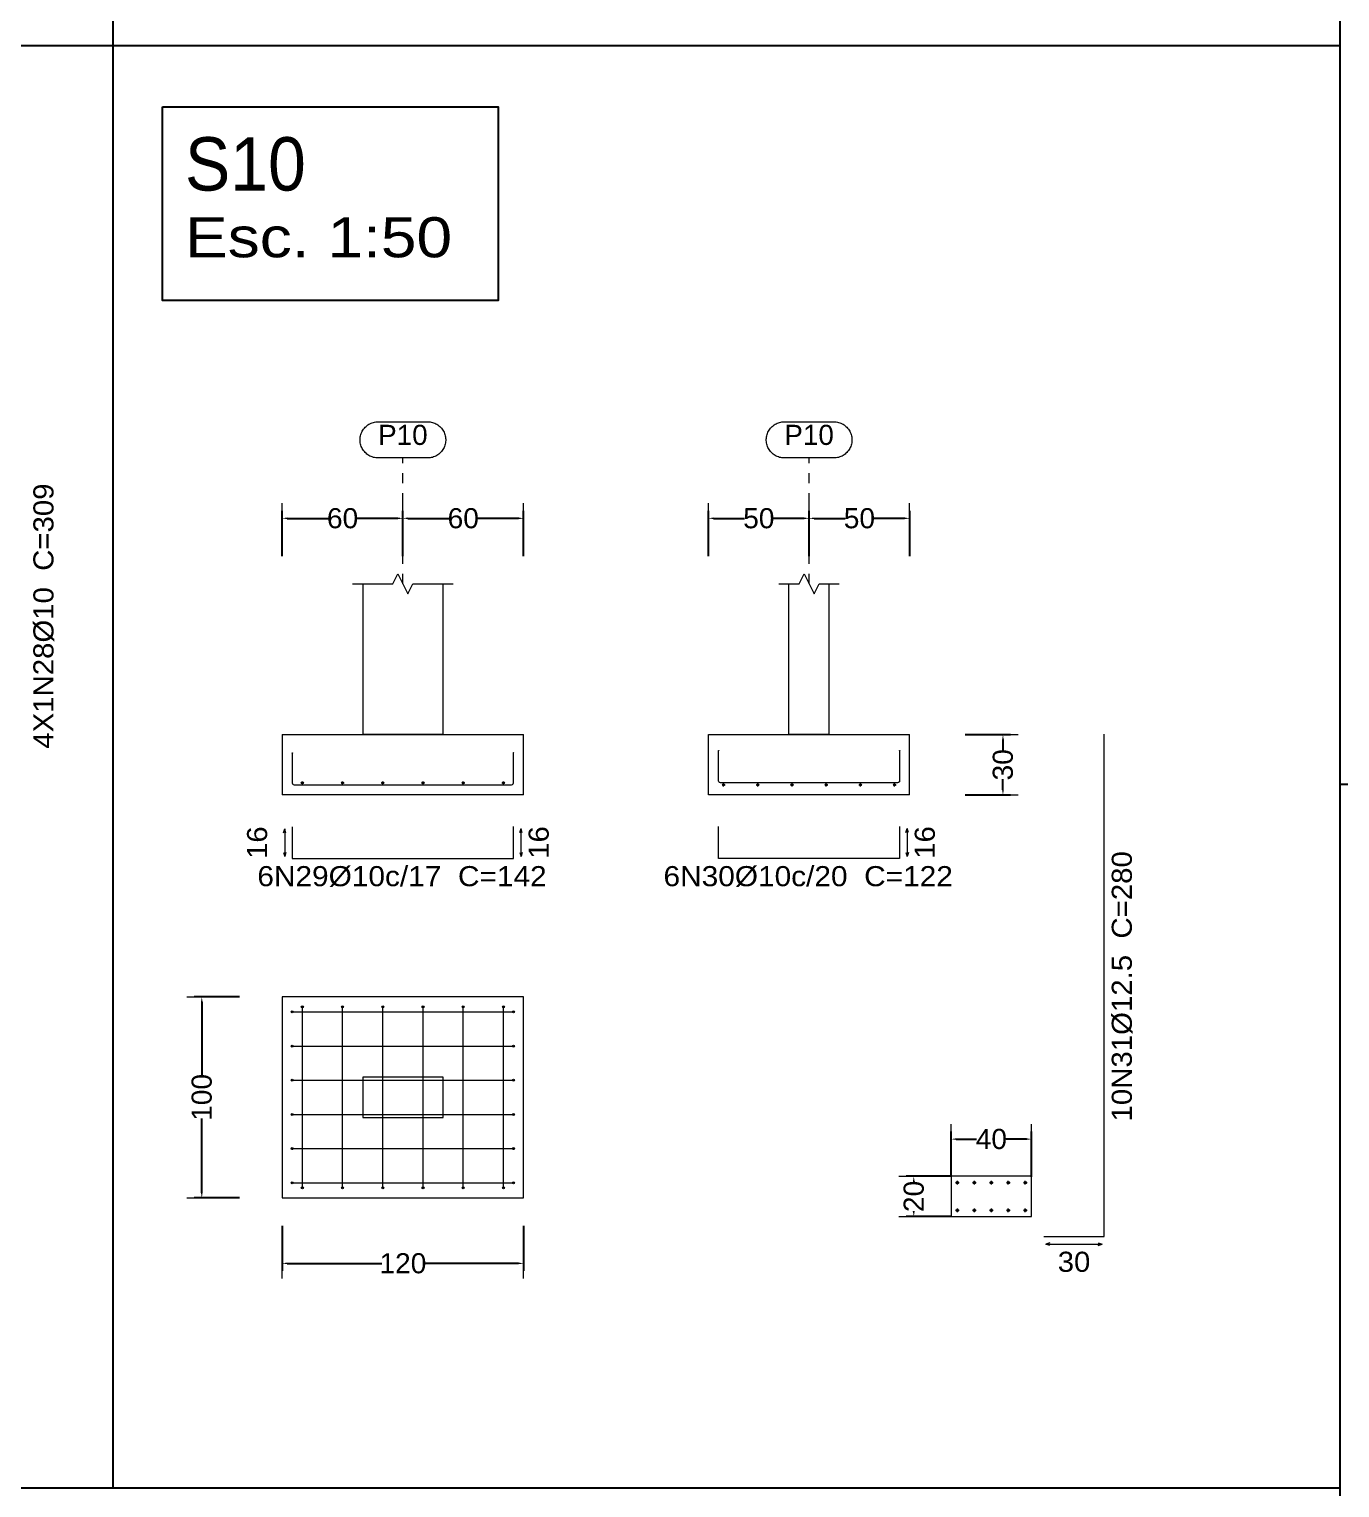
# Model space of a CAD drawing. Header units: centimetres. Extents: x 3279 to 3363.1, y -374.8 to -315.4.
# Drawn here: x 3331.57 to 3344.6, y -345.12 to -330.61 of the extents above; entities that cross this region are included whole.
import ezdxf
from ezdxf.enums import TextEntityAlignment as Align

# ---------------------------------------------------------------- set-up
doc = ezdxf.new("R2010")
doc.units = ezdxf.units.CM
doc.linetypes.add('CYPE_PUNTO', pattern=[0.075, 0, -0.075])
for name, color, linetype, lineweight in [('ARM_LONGITUDINAL_Ø10', 33, 'Continuous', 9), ('ARM_LONGITUDINAL_Ø12_5', 34, 'Continuous', 9), ('ELE_REF_REF_ESCALA', 3, 'Continuous', 9), ('FUN_COTAS', 8, 'Continuous', 0), ('FUN_GEOMETRIA', 7, 'Continuous', 0), ('FUN_TXT_ARMADURAS', 8, 'Continuous', 0)]:
    doc.layers.add(name, color=color, linetype=linetype, lineweight=lineweight)
doc.layers.add('COTA CYPE', color=31, linetype='Continuous')
doc.styles.add('ARIAL', font='arial.ttf')
doc.styles.add('CYPETXT', font='arial.ttf', dxfattribs={"height": 0.2})
doc.dimstyles.new('cype_arrow', dxfattribs={"dimtxt": 0.2, "dimasz": 0.05, "dimexe": 0.075, "dimexo": 0.075, "dimgap": 0, "dimtad": 0, "dimdec": 4, "dimzin": 0, "dimdsep": 46, "dimtxsty": 'ARIAL', "dimcen": 0.09, "dimadec": 0, "dimazin": 0, "dimtfac": 1, "dimtdec": 4, "dimtofl": 0, "dimtmove": 2, "dimatfit": 3, "dimfxl": 1, "dimtolj": 1, "dimtzin": 0, "dimarcsym": 0})

# ---------------------------------------------------------------- blocks, each defined once
blk = doc.blocks.new('*D495')
at = {"layer": 'Defpoints', "color": 0, "transparency": 16777216}
for p in [(3335.284, -335.477), (3334.084, -335.927), (3335.284, -335.927)]:
    blk.add_point(p, dxfattribs=at)
at = {"layer": 'FUN_COTAS', "color": 0, "lineweight": -2, "transparency": 16777216}
for p, q in [((3334.084, -335.852), (3334.084, -335.402)), ((3335.284, -335.852), (3335.284, -335.402)), ((3334.134, -335.477), (3334.54, -335.477)), ((3335.234, -335.477), (3334.827, -335.477))]:
    blk.add_line(p, q, dxfattribs=at)
at = {"layer": 'FUN_COTAS', "color": 0, "transparency": 16777216}
for points in [[(3334.134, -335.468), (3334.134, -335.485), (3334.084, -335.477)], [(3335.234, -335.468), (3335.234, -335.485), (3335.284, -335.477)]]:
    blk.add_solid(points, dxfattribs=at)
at = {"layer": 'FUN_COTAS', "color": 0, "transparency": 16777216, "insert": (3334.684, -335.477), "char_height": 0.2, "attachment_point": 5, "style": 'ARIAL'}
blk.add_mtext('\\A1;60', dxfattribs=at)
blk = doc.blocks.new('*D496')
at = {"layer": 'Defpoints', "color": 0, "transparency": 16777216}
for p in [(3336.484, -335.477), (3335.284, -335.927), (3336.484, -335.927)]:
    blk.add_point(p, dxfattribs=at)
at = {"layer": 'FUN_COTAS', "color": 0, "lineweight": -2, "transparency": 16777216}
for p, q in [((3335.284, -335.852), (3335.284, -335.402)), ((3336.484, -335.852), (3336.484, -335.402)), ((3335.334, -335.477), (3335.74, -335.477)), ((3336.434, -335.477), (3336.027, -335.477))]:
    blk.add_line(p, q, dxfattribs=at)
at = {"layer": 'FUN_COTAS', "color": 0, "transparency": 16777216}
for points in [[(3335.334, -335.468), (3335.334, -335.485), (3335.284, -335.477)], [(3336.434, -335.468), (3336.434, -335.485), (3336.484, -335.477)]]:
    blk.add_solid(points, dxfattribs=at)
at = {"layer": 'FUN_COTAS', "color": 0, "transparency": 16777216, "insert": (3335.884, -335.477), "char_height": 0.2, "attachment_point": 5, "style": 'ARIAL'}
blk.add_mtext('\\A1;60', dxfattribs=at)
blk = doc.blocks.new('*D490')
at = {"layer": 'Defpoints', "color": 0, "transparency": 16777216}
for p in [(3339.323, -335.477), (3338.323, -335.927), (3339.323, -335.927)]:
    blk.add_point(p, dxfattribs=at)
at = {"layer": 'FUN_COTAS', "color": 0, "lineweight": -2, "transparency": 16777216}
for p, q in [((3338.323, -335.852), (3338.323, -335.402)), ((3339.323, -335.852), (3339.323, -335.402)), ((3338.373, -335.477), (3338.68, -335.477)), ((3339.273, -335.477), (3338.966, -335.477))]:
    blk.add_line(p, q, dxfattribs=at)
at = {"layer": 'FUN_COTAS', "color": 0, "transparency": 16777216}
for points in [[(3338.373, -335.468), (3338.373, -335.485), (3338.323, -335.477)], [(3339.273, -335.468), (3339.273, -335.485), (3339.323, -335.477)]]:
    blk.add_solid(points, dxfattribs=at)
at = {"layer": 'FUN_COTAS', "color": 0, "transparency": 16777216, "insert": (3338.823, -335.477), "char_height": 0.2, "attachment_point": 5, "style": 'ARIAL'}
blk.add_mtext('\\A1;50', dxfattribs=at)
blk = doc.blocks.new('*D491')
at = {"layer": 'Defpoints', "color": 0, "transparency": 16777216}
for p in [(3340.323, -335.477), (3339.323, -335.927), (3340.323, -335.927)]:
    blk.add_point(p, dxfattribs=at)
at = {"layer": 'FUN_COTAS', "color": 0, "lineweight": -2, "transparency": 16777216}
for p, q in [((3339.323, -335.852), (3339.323, -335.402)), ((3340.323, -335.852), (3340.323, -335.402)), ((3339.373, -335.477), (3339.68, -335.477)), ((3340.273, -335.477), (3339.966, -335.477))]:
    blk.add_line(p, q, dxfattribs=at)
at = {"layer": 'FUN_COTAS', "color": 0, "transparency": 16777216}
for points in [[(3339.373, -335.468), (3339.373, -335.485), (3339.323, -335.477)], [(3340.273, -335.468), (3340.273, -335.485), (3340.323, -335.477)]]:
    blk.add_solid(points, dxfattribs=at)
at = {"layer": 'FUN_COTAS', "color": 0, "transparency": 16777216, "insert": (3339.823, -335.477), "char_height": 0.2, "attachment_point": 5, "style": 'ARIAL'}
blk.add_mtext('\\A1;50', dxfattribs=at)
blk = doc.blocks.new('*D492')
at = {"layer": 'Defpoints', "color": 0, "transparency": 16777216}
for p in [(3340.8, -337.628), (3341.25, -337.628), (3340.8, -338.228)]:
    blk.add_point(p, dxfattribs=at)
at = {"layer": 'FUN_COTAS', "color": 0, "lineweight": -2, "transparency": 16777216}
for p, q in [((3340.875, -337.628), (3341.325, -337.628)), ((3341.25, -337.678), (3341.25, -337.785)), ((3341.25, -338.178), (3341.25, -338.071)), ((3340.875, -338.228), (3341.325, -338.228))]:
    blk.add_line(p, q, dxfattribs=at)
at = {"layer": 'FUN_COTAS', "color": 0, "transparency": 16777216}
for points in [[(3341.242, -337.678), (3341.259, -337.678), (3341.25, -337.628)], [(3341.242, -338.178), (3341.259, -338.178), (3341.25, -338.228)]]:
    blk.add_solid(points, dxfattribs=at)
at = {"layer": 'FUN_COTAS', "color": 0, "transparency": 16777216, "insert": (3341.25, -337.928), "char_height": 0.2, "attachment_point": 5, "rotation": 90, "style": 'ARIAL'}
blk.add_mtext('\\A1;30', dxfattribs=at)
blk = doc.blocks.new('*D486')
at = {"layer": 'Defpoints', "color": 0, "transparency": 16777216}
for p in [(3334.084, -342.437), (3336.484, -342.437), (3336.484, -342.887)]:
    blk.add_point(p, dxfattribs=at)
at = {"layer": 'FUN_COTAS', "color": 0, "lineweight": -2, "transparency": 16777216}
for p, q in [((3334.084, -342.512), (3334.084, -342.962)), ((3336.484, -342.512), (3336.484, -342.962)), ((3334.134, -342.887), (3335.073, -342.887)), ((3336.434, -342.887), (3335.495, -342.887))]:
    blk.add_line(p, q, dxfattribs=at)
at = {"layer": 'FUN_COTAS', "color": 0, "transparency": 16777216}
for points in [[(3334.134, -342.878), (3334.134, -342.895), (3334.084, -342.887)], [(3336.434, -342.878), (3336.434, -342.895), (3336.484, -342.887)]]:
    blk.add_solid(points, dxfattribs=at)
at = {"layer": 'FUN_COTAS', "color": 0, "transparency": 16777216, "insert": (3335.284, -342.887), "char_height": 0.2, "attachment_point": 5, "style": 'ARIAL'}
blk.add_mtext('\\A1;120', dxfattribs=at)
blk = doc.blocks.new('*D487')
at = {"layer": 'Defpoints', "color": 0, "transparency": 16777216}
for p in [(3333.284, -340.236), (3333.734, -340.236), (3333.734, -342.236)]:
    blk.add_point(p, dxfattribs=at)
at = {"layer": 'FUN_COTAS', "color": 0, "lineweight": -2, "transparency": 16777216}
for p, q in [((3333.659, -340.236), (3333.209, -340.236)), ((3333.284, -340.286), (3333.284, -341.025)), ((3333.284, -342.186), (3333.284, -341.447)), ((3333.659, -342.236), (3333.209, -342.236))]:
    blk.add_line(p, q, dxfattribs=at)
at = {"layer": 'FUN_COTAS', "color": 0, "transparency": 16777216}
for points in [[(3333.276, -340.286), (3333.292, -340.286), (3333.284, -340.236)], [(3333.276, -342.186), (3333.292, -342.186), (3333.284, -342.236)]]:
    blk.add_solid(points, dxfattribs=at)
at = {"layer": 'FUN_COTAS', "color": 0, "transparency": 16777216, "insert": (3333.284, -341.236), "char_height": 0.2, "attachment_point": 5, "rotation": 90, "style": 'ARIAL'}
blk.add_mtext('\\A1;100', dxfattribs=at)
blk = doc.blocks.new('*D488')
at = {"layer": 'Defpoints', "color": 0, "transparency": 16777216}
for p in [(3341.535, -341.651), (3340.735, -342.101), (3341.535, -342.101)]:
    blk.add_point(p, dxfattribs=at)
at = {"layer": 'FUN_COTAS', "color": 0, "lineweight": -2, "transparency": 16777216}
for p, q in [((3340.735, -342.026), (3340.735, -341.576)), ((3340.785, -341.651), (3340.988, -341.651)), ((3341.485, -341.651), (3341.282, -341.651)), ((3341.535, -342.026), (3341.535, -341.576))]:
    blk.add_line(p, q, dxfattribs=at)
at = {"layer": 'FUN_COTAS', "color": 0, "transparency": 16777216}
for points in [[(3340.785, -341.643), (3340.785, -341.659), (3340.735, -341.651)], [(3341.485, -341.643), (3341.485, -341.659), (3341.535, -341.651)]]:
    blk.add_solid(points, dxfattribs=at)
at = {"layer": 'FUN_COTAS', "color": 0, "transparency": 16777216, "insert": (3341.135, -341.651), "char_height": 0.2, "attachment_point": 5, "style": 'ARIAL'}
blk.add_mtext('\\A1;40', dxfattribs=at)
blk = doc.blocks.new('*D489')
at = {"layer": 'Defpoints', "color": 0, "transparency": 16777216}
for p in [(3340.364, -342.021), (3340.814, -342.021), (3340.814, -342.421)]:
    blk.add_point(p, dxfattribs=at)
at = {"layer": 'FUN_COTAS', "color": 0, "lineweight": -2, "transparency": 16777216}
for p, q in [((3340.739, -342.021), (3340.289, -342.021)), ((3340.364, -342.071), (3340.364, -342.076)), ((3340.364, -342.371), (3340.364, -342.366)), ((3340.739, -342.421), (3340.289, -342.421))]:
    blk.add_line(p, q, dxfattribs=at)
at = {"layer": 'FUN_COTAS', "color": 0, "transparency": 16777216}
for points in [[(3340.355, -342.071), (3340.372, -342.071), (3340.364, -342.021)], [(3340.355, -342.371), (3340.372, -342.371), (3340.364, -342.421)]]:
    blk.add_solid(points, dxfattribs=at)
at = {"layer": 'FUN_COTAS', "color": 0, "transparency": 16777216, "insert": (3340.364, -342.221), "char_height": 0.2, "attachment_point": 5, "rotation": 90, "style": 'ARIAL'}
blk.add_mtext('\\A1;20', dxfattribs=at)

msp = doc.modelspace()

# ---------------------------------------------------------------- hatches: boundary and pattern name
at = {"layer": 'ARM_LONGITUDINAL_Ø10'}
h = msp.add_hatch(color=256, dxfattribs=at)
edge = h.paths.add_edge_path()
edge.add_arc((3334.18386, -337.8117), 0.0016, 0, 360)
h = msp.add_hatch(color=256, dxfattribs=at)
edge = h.paths.add_edge_path()
edge.add_arc((3336.38386, -337.8077), 0.0016, 0, 360)
h = msp.add_hatch(color=256, dxfattribs=at)
edge = h.paths.add_edge_path()
edge.add_arc((3338.42286, -337.7877), 0.0016, 0, 360)
h = msp.add_hatch(color=256, dxfattribs=at)
edge = h.paths.add_edge_path()
edge.add_arc((3340.22286, -337.7877), 0.0016, 0, 360)
h = msp.add_hatch(color=256, dxfattribs=at)
edge = h.paths.add_edge_path()
edge.add_arc((3334.28386, -340.3357), 0.0016, 0, 360)
h = msp.add_hatch(color=256, dxfattribs=at)
edge = h.paths.add_edge_path()
edge.add_arc((3334.68386, -340.3357), 0.0016, 0, 360)
h = msp.add_hatch(color=256, dxfattribs=at)
edge = h.paths.add_edge_path()
edge.add_arc((3335.08386, -340.3357), 0.0016, 0, 360)
h = msp.add_hatch(color=256, dxfattribs=at)
edge = h.paths.add_edge_path()
edge.add_arc((3335.48386, -340.3357), 0.0016, 0, 360)
h = msp.add_hatch(color=256, dxfattribs=at)
edge = h.paths.add_edge_path()
edge.add_arc((3335.88386, -340.3357), 0.0016, 0, 360)
h = msp.add_hatch(color=256, dxfattribs=at)
edge = h.paths.add_edge_path()
edge.add_arc((3336.28386, -340.3357), 0.0016, 0, 360)
h = msp.add_hatch(color=256, dxfattribs=at)
edge = h.paths.add_edge_path()
edge.add_arc((3334.18386, -340.3857), 0.0016, 0, 360)
h = msp.add_hatch(color=256, dxfattribs=at)
edge = h.paths.add_edge_path()
edge.add_arc((3336.38386, -340.3857), 0.0016, 0, 360)
h = msp.add_hatch(color=256, dxfattribs=at)
edge = h.paths.add_edge_path()
edge.add_arc((3334.18386, -340.7257), 0.0016, 0, 360)
h = msp.add_hatch(color=256, dxfattribs=at)
edge = h.paths.add_edge_path()
edge.add_arc((3336.38386, -340.7257), 0.0016, 0, 360)
h = msp.add_hatch(color=256, dxfattribs=at)
edge = h.paths.add_edge_path()
edge.add_arc((3334.18386, -341.0657), 0.0016, 0, 360)
h = msp.add_hatch(color=256, dxfattribs=at)
edge = h.paths.add_edge_path()
edge.add_arc((3336.38386, -341.0657), 0.0016, 0, 360)
h = msp.add_hatch(color=256, dxfattribs=at)
edge = h.paths.add_edge_path()
edge.add_arc((3334.18386, -341.4057), 0.0016, 0, 360)
h = msp.add_hatch(color=256, dxfattribs=at)
edge = h.paths.add_edge_path()
edge.add_arc((3336.38386, -341.4057), 0.0016, 0, 360)
h = msp.add_hatch(color=256, dxfattribs=at)
edge = h.paths.add_edge_path()
edge.add_arc((3334.18386, -341.7457), 0.0016, 0, 360)
h = msp.add_hatch(color=256, dxfattribs=at)
edge = h.paths.add_edge_path()
edge.add_arc((3336.38386, -341.7457), 0.0016, 0, 360)
h = msp.add_hatch(color=256, dxfattribs=at)
edge = h.paths.add_edge_path()
edge.add_arc((3334.18386, -342.0857), 0.0016, 0, 360)
h = msp.add_hatch(color=256, dxfattribs=at)
edge = h.paths.add_edge_path()
edge.add_arc((3336.38386, -342.0857), 0.0016, 0, 360)
h = msp.add_hatch(color=256, dxfattribs=at)
edge = h.paths.add_edge_path()
edge.add_arc((3334.28386, -342.1357), 0.0016, 0, 360)
h = msp.add_hatch(color=256, dxfattribs=at)
edge = h.paths.add_edge_path()
edge.add_arc((3334.68386, -342.1357), 0.0016, 0, 360)
h = msp.add_hatch(color=256, dxfattribs=at)
edge = h.paths.add_edge_path()
edge.add_arc((3335.08386, -342.1357), 0.0016, 0, 360)
h = msp.add_hatch(color=256, dxfattribs=at)
edge = h.paths.add_edge_path()
edge.add_arc((3335.48386, -342.1357), 0.0016, 0, 360)
h = msp.add_hatch(color=256, dxfattribs=at)
edge = h.paths.add_edge_path()
edge.add_arc((3335.88386, -342.1357), 0.0016, 0, 360)
h = msp.add_hatch(color=256, dxfattribs=at)
edge = h.paths.add_edge_path()
edge.add_arc((3336.28386, -342.1357), 0.0016, 0, 360)

# ---------------------------------------------------------------- linework, layer by layer
for p, q in [((3344.60009, -316.41919), (3344.60009, -373.81919)), ((3332.39937, -318.84313), (3332.39937, -345.11919)), ((3281.50009, -330.77319), (3344.60009, -330.77319)), ((3344.60009, -338.11973), (3362.10009, -338.11973)), ((3281.50009, -345.11919), (3344.60009, -345.11919))]:
    msp.add_line(p, q)
for p, q in [((3334.26886, -338.1077), (3334.29886, -338.1077)), ((3334.28386, -338.1227), (3334.28386, -338.0927)), ((3334.66886, -338.1077), (3334.69886, -338.1077)), ((3334.68386, -338.1227), (3334.68386, -338.0927)), ((3335.06886, -338.1077), (3335.09886, -338.1077)), ((3335.08386, -338.1227), (3335.08386, -338.0927)), ((3335.46886, -338.1077), (3335.49886, -338.1077)), ((3335.48386, -338.1227), (3335.48386, -338.0927)), ((3335.86886, -338.1077), (3335.89886, -338.1077)), ((3335.88386, -338.1227), (3335.88386, -338.0927)), ((3336.26886, -338.1077), (3336.29886, -338.1077)), ((3336.28386, -338.1227), (3336.28386, -338.0927)), ((3338.45786, -338.1277), (3338.48786, -338.1277)), ((3338.47286, -338.1427), (3338.47286, -338.1127)), ((3338.79786, -338.1277), (3338.82786, -338.1277)), ((3338.81286, -338.1427), (3338.81286, -338.1127)), ((3339.13786, -338.1277), (3339.16786, -338.1277)), ((3339.15286, -338.1427), (3339.15286, -338.1127)), ((3339.47786, -338.1277), (3339.50786, -338.1277)), ((3339.49286, -338.1427), (3339.49286, -338.1127)), ((3339.81786, -338.1277), (3339.84786, -338.1277)), ((3339.83286, -338.1427), (3339.83286, -338.1127)), ((3340.15786, -338.1277), (3340.18786, -338.1277)), ((3340.17286, -338.1427), (3340.17286, -338.1127))]:
    msp.add_line(p, q, dxfattribs=at)
for points in [[(3334.18386, -337.8117), (3334.18386, -338.1077), (3334.18654, -338.1177), (3334.19386, -338.12502), (3334.20386, -338.1277), (3336.36386, -338.1277), (3336.37386, -338.12502), (3336.38118, -338.1177), (3336.38386, -338.1077), (3336.38386, -337.8077)], [(3340.22286, -337.7877), (3340.22286, -338.0877), (3340.22018, -338.0977), (3340.21286, -338.10502), (3340.20286, -338.1077), (3338.44286, -338.1077), (3338.43286, -338.10502), (3338.42554, -338.0977), (3338.42286, -338.0877), (3338.42286, -337.7877)], [(3334.18386, -338.5447), (3334.18386, -338.8607), (3336.38386, -338.8607), (3336.38386, -338.5407)], [(3340.22286, -338.5407), (3340.22286, -338.8607), (3338.42286, -338.8607), (3338.42286, -338.5407)], [(3334.28386, -342.1357), (3334.28386, -342.13302), (3334.28386, -342.1257), (3334.28386, -342.1157), (3334.28386, -340.3557), (3334.28386, -340.3457), (3334.28386, -340.33838), (3334.28386, -340.3357)], [(3334.68386, -342.1357), (3334.68386, -342.13302), (3334.68386, -342.1257), (3334.68386, -342.1157), (3334.68386, -340.3557), (3334.68386, -340.3457), (3334.68386, -340.33838), (3334.68386, -340.3357)], [(3335.08386, -342.1357), (3335.08386, -342.13302), (3335.08386, -342.1257), (3335.08386, -342.1157), (3335.08386, -340.3557), (3335.08386, -340.3457), (3335.08386, -340.33838), (3335.08386, -340.3357)], [(3335.48386, -342.1357), (3335.48386, -342.13302), (3335.48386, -342.1257), (3335.48386, -342.1157), (3335.48386, -340.3557), (3335.48386, -340.3457), (3335.48386, -340.33838), (3335.48386, -340.3357)], [(3335.88386, -342.1357), (3335.88386, -342.13302), (3335.88386, -342.1257), (3335.88386, -342.1157), (3335.88386, -340.3557), (3335.88386, -340.3457), (3335.88386, -340.33838), (3335.88386, -340.3357)], [(3336.28386, -342.1357), (3336.28386, -342.13302), (3336.28386, -342.1257), (3336.28386, -342.1157), (3336.28386, -340.3557), (3336.28386, -340.3457), (3336.28386, -340.33838), (3336.28386, -340.3357)], [(3334.18386, -340.3857), (3334.18654, -340.3857), (3334.19386, -340.3857), (3334.20386, -340.3857), (3336.36386, -340.3857), (3336.37386, -340.3857), (3336.38118, -340.3857), (3336.38386, -340.3857)], [(3334.18386, -340.7257), (3334.18654, -340.7257), (3334.19386, -340.7257), (3334.20386, -340.7257), (3336.36386, -340.7257), (3336.37386, -340.7257), (3336.38118, -340.7257), (3336.38386, -340.7257)], [(3334.18386, -341.0657), (3334.18654, -341.0657), (3334.19386, -341.0657), (3334.20386, -341.0657), (3336.36386, -341.0657), (3336.37386, -341.0657), (3336.38118, -341.0657), (3336.38386, -341.0657)], [(3334.18386, -341.4057), (3334.18654, -341.4057), (3334.19386, -341.4057), (3334.20386, -341.4057), (3336.36386, -341.4057), (3336.37386, -341.4057), (3336.38118, -341.4057), (3336.38386, -341.4057)], [(3334.18386, -341.7457), (3334.18654, -341.7457), (3334.19386, -341.7457), (3334.20386, -341.7457), (3336.36386, -341.7457), (3336.37386, -341.7457), (3336.38118, -341.7457), (3336.38386, -341.7457)], [(3334.18386, -342.0857), (3334.18654, -342.0857), (3334.19386, -342.0857), (3334.20386, -342.0857), (3336.36386, -342.0857), (3336.37386, -342.0857), (3336.38118, -342.0857), (3336.38386, -342.0857)]]:
    msp.add_lwpolyline(points, dxfattribs=at)
for centre, radius in [((3334.18386, -337.8117), 0.0016), ((3336.38386, -337.8077), 0.0016), ((3338.42286, -337.7877), 0.0016), ((3340.22286, -337.7877), 0.0016), ((3334.28386, -338.1077), 0.01), ((3334.68386, -338.1077), 0.01), ((3335.08386, -338.1077), 0.01), ((3335.48386, -338.1077), 0.01), ((3335.88386, -338.1077), 0.01), ((3336.28386, -338.1077), 0.01), ((3338.47286, -338.1277), 0.01), ((3338.81286, -338.1277), 0.01), ((3339.15286, -338.1277), 0.01), ((3339.49286, -338.1277), 0.01), ((3339.83286, -338.1277), 0.01), ((3340.17286, -338.1277), 0.01), ((3334.28386, -340.3357), 0.01), ((3334.28386, -340.3357), 0.0016), ((3334.68386, -340.3357), 0.01), ((3334.68386, -340.3357), 0.0016), ((3335.08386, -340.3357), 0.01), ((3335.08386, -340.3357), 0.0016), ((3335.48386, -340.3357), 0.01), ((3335.48386, -340.3357), 0.0016), ((3335.88386, -340.3357), 0.01), ((3335.88386, -340.3357), 0.0016), ((3336.28386, -340.3357), 0.01), ((3336.28386, -340.3357), 0.0016), ((3334.18386, -340.3857), 0.01), ((3334.18386, -340.3857), 0.0016), ((3336.38386, -340.3857), 0.01), ((3336.38386, -340.3857), 0.0016), ((3334.18386, -340.7257), 0.01), ((3334.18386, -340.7257), 0.0016), ((3336.38386, -340.7257), 0.01), ((3336.38386, -340.7257), 0.0016), ((3334.18386, -341.0657), 0.01), ((3334.18386, -341.0657), 0.0016), ((3336.38386, -341.0657), 0.01), ((3336.38386, -341.0657), 0.0016), ((3334.18386, -341.4057), 0.01), ((3334.18386, -341.4057), 0.0016), ((3336.38386, -341.4057), 0.01), ((3336.38386, -341.4057), 0.0016), ((3334.18386, -341.7457), 0.01), ((3334.18386, -341.7457), 0.0016), ((3336.38386, -341.7457), 0.01), ((3336.38386, -341.7457), 0.0016), ((3334.18386, -342.0857), 0.01), ((3334.18386, -342.0857), 0.0016), ((3336.38386, -342.0857), 0.01), ((3336.38386, -342.0857), 0.0016), ((3334.28386, -342.1357), 0.01), ((3334.28386, -342.1357), 0.0016), ((3334.68386, -342.1357), 0.01), ((3334.68386, -342.1357), 0.0016), ((3335.08386, -342.1357), 0.01), ((3335.08386, -342.1357), 0.0016), ((3335.48386, -342.1357), 0.01), ((3335.48386, -342.1357), 0.0016), ((3335.88386, -342.1357), 0.01), ((3335.88386, -342.1357), 0.0016), ((3336.28386, -342.1357), 0.01), ((3336.28386, -342.1357), 0.0016)]:
    msp.add_circle(centre, radius, dxfattribs=at)
at = {"layer": 'ARM_LONGITUDINAL_Ø12_5'}
for p, q in [((3340.77883, -342.0835), (3340.81633, -342.0835)), ((3340.77883, -342.0835), (3340.81633, -342.0835)), ((3340.79758, -342.10225), (3340.79758, -342.06475)), ((3340.79758, -342.10225), (3340.79758, -342.06475)), ((3340.94758, -342.0835), (3340.98508, -342.0835)), ((3340.94758, -342.0835), (3340.98508, -342.0835)), ((3340.96633, -342.10225), (3340.96633, -342.06475)), ((3340.96633, -342.10225), (3340.96633, -342.06475)), ((3341.11633, -342.0835), (3341.15383, -342.0835)), ((3341.11633, -342.0835), (3341.15383, -342.0835)), ((3341.13508, -342.10225), (3341.13508, -342.06475)), ((3341.13508, -342.10225), (3341.13508, -342.06475)), ((3341.28508, -342.0835), (3341.32258, -342.0835)), ((3341.28508, -342.0835), (3341.32258, -342.0835)), ((3341.30383, -342.10225), (3341.30383, -342.06475)), ((3341.30383, -342.10225), (3341.30383, -342.06475)), ((3341.45383, -342.0835), (3341.49133, -342.0835)), ((3341.45383, -342.0835), (3341.49133, -342.0835)), ((3341.47258, -342.10225), (3341.47258, -342.06475)), ((3341.47258, -342.10225), (3341.47258, -342.06475)), ((3340.77883, -342.3585), (3340.81633, -342.3585)), ((3340.77883, -342.3585), (3340.81633, -342.3585)), ((3340.79758, -342.37725), (3340.79758, -342.33975)), ((3340.79758, -342.37725), (3340.79758, -342.33975)), ((3340.94758, -342.3585), (3340.98508, -342.3585)), ((3340.94758, -342.3585), (3340.98508, -342.3585)), ((3340.96633, -342.37725), (3340.96633, -342.33975)), ((3340.96633, -342.37725), (3340.96633, -342.33975)), ((3341.11633, -342.3585), (3341.15383, -342.3585)), ((3341.11633, -342.3585), (3341.15383, -342.3585)), ((3341.13508, -342.37725), (3341.13508, -342.33975)), ((3341.13508, -342.37725), (3341.13508, -342.33975)), ((3341.28508, -342.3585), (3341.32258, -342.3585)), ((3341.28508, -342.3585), (3341.32258, -342.3585)), ((3341.30383, -342.37725), (3341.30383, -342.33975)), ((3341.30383, -342.37725), (3341.30383, -342.33975)), ((3341.45383, -342.3585), (3341.49133, -342.3585)), ((3341.45383, -342.3585), (3341.49133, -342.3585)), ((3341.47258, -342.37725), (3341.47258, -342.33975)), ((3341.47258, -342.37725), (3341.47258, -342.33975))]:
    msp.add_line(p, q, dxfattribs=at)
msp.add_lwpolyline([(3341.65708, -342.621), (3342.25708, -342.621), (3342.25708, -337.6235)], dxfattribs=at)
for centre in [(3340.79758, -342.0835), (3340.79758, -342.0835), (3340.96633, -342.0835), (3340.96633, -342.0835), (3341.13508, -342.0835), (3341.13508, -342.0835), (3341.30383, -342.0835), (3341.30383, -342.0835), (3341.47258, -342.0835), (3341.47258, -342.0835), (3340.79758, -342.3585), (3340.79758, -342.3585), (3340.96633, -342.3585), (3340.96633, -342.3585), (3341.13508, -342.3585), (3341.13508, -342.3585), (3341.30383, -342.3585), (3341.30383, -342.3585), (3341.47258, -342.3585), (3341.47258, -342.3585)]:
    msp.add_circle(centre, 0.0125, dxfattribs=at)
at = {"layer": 'COTA CYPE'}
msp.add_lwpolyline([(3332.89277, -331.38389), (3336.23089, -331.38389), (3336.23089, -333.30912), (3332.89277, -333.30912)], close=True, dxfattribs=at)
at = {"layer": 'FUN_COTAS', "linetype": 'CYPE_PUNTO'}
for p, q in [((3335.28386, -336.1277), (3335.28386, -334.8767)), ((3339.32286, -336.1277), (3339.32286, -334.8767))]:
    msp.add_line(p, q, dxfattribs=at)
at = {"layer": 'FUN_COTAS'}
for p, q in [((3334.08386, -335.6267), (3334.08386, -335.3267)), ((3335.28386, -335.6267), (3335.28386, -335.3267)), ((3335.28386, -335.6267), (3335.28386, -335.3267)), ((3336.48386, -335.6267), (3336.48386, -335.3267)), ((3338.32286, -335.6267), (3338.32286, -335.3267)), ((3339.32286, -335.6267), (3339.32286, -335.3267)), ((3339.32286, -335.6267), (3339.32286, -335.3267)), ((3340.32286, -335.6267), (3340.32286, -335.3267)), ((3341.10036, -337.6277), (3341.40036, -337.6277)), ((3341.10036, -338.2277), (3341.40036, -338.2277)), ((3333.13386, -340.2357), (3333.43386, -340.2357)), ((3340.73508, -341.801), (3340.73508, -341.501)), ((3341.53508, -341.801), (3341.53508, -341.501)), ((3340.21383, -342.021), (3340.51383, -342.021)), ((3333.13386, -342.2357), (3333.43386, -342.2357)), ((3340.21383, -342.421), (3340.51383, -342.421)), ((3334.08386, -343.0367), (3334.08386, -342.7367)), ((3336.48386, -343.0367), (3336.48386, -342.7367))]:
    msp.add_line(p, q, dxfattribs=at)
for points in [[(3335.52986, -334.5167), (3335.54189, -334.5171), (3335.55386, -334.51831), (3335.56572, -334.52031), (3335.57742, -334.5231), (3335.58891, -334.52666), (3335.60013, -334.53099), (3335.61105, -334.53605), (3335.62159, -334.54183), (3335.63173, -334.5483), (3335.64142, -334.55544), (3335.65061, -334.5632), (3335.65925, -334.57157), (3335.66732, -334.58049), (3335.67478, -334.58993), (3335.68158, -334.59985), (3335.68771, -334.6102), (3335.69314, -334.62093), (3335.69784, -334.63201), (3335.70178, -334.64337), (3335.70496, -334.65497), (3335.70736, -334.66676), (3335.70896, -334.67868), (3335.70976, -334.69069), (3335.70976, -334.70272), (3335.70896, -334.71472), (3335.70736, -334.72664), (3335.70496, -334.73843), (3335.70178, -334.75003), (3335.69784, -334.7614), (3335.69314, -334.77247), (3335.68771, -334.78321), (3335.68158, -334.79356), (3335.67478, -334.80347), (3335.66732, -334.81292), (3335.65925, -334.82184), (3335.65061, -334.8302), (3335.64142, -334.83797), (3335.63173, -334.8451), (3335.62159, -334.85157), (3335.61105, -334.85736), (3335.60013, -334.86242), (3335.58891, -334.86674), (3335.57742, -334.87031), (3335.56572, -334.8731), (3335.55386, -334.8751), (3335.54189, -334.8763), (3335.52986, -334.8767), (3335.03786, -334.8767), (3335.02584, -334.8763), (3335.01387, -334.8751), (3335.00201, -334.8731), (3334.99031, -334.87031), (3334.97882, -334.86674), (3334.96759, -334.86242), (3334.95668, -334.85736), (3334.94613, -334.85157), (3334.93599, -334.8451), (3334.92631, -334.83797), (3334.91712, -334.8302), (3334.90848, -334.82184), (3334.90041, -334.81292), (3334.89295, -334.80347), (3334.88614, -334.79356), (3334.88001, -334.78321), (3334.87459, -334.77247), (3334.86989, -334.7614), (3334.86595, -334.75003), (3334.86277, -334.73843), (3334.86037, -334.72664), (3334.85877, -334.71472), (3334.85796, -334.70272), (3334.85796, -334.69069), (3334.85877, -334.67868), (3334.86037, -334.66676), (3334.86277, -334.65497), (3334.86595, -334.64337), (3334.86989, -334.63201), (3334.87459, -334.62093), (3334.88001, -334.6102), (3334.88614, -334.59985), (3334.89295, -334.58993), (3334.90041, -334.58049), (3334.90848, -334.57157), (3334.91712, -334.5632), (3334.92631, -334.55544), (3334.93599, -334.5483), (3334.94613, -334.54183), (3334.95668, -334.53605), (3334.96759, -334.53099), (3334.97882, -334.52666), (3334.99031, -334.5231), (3335.00201, -334.52031), (3335.01387, -334.51831), (3335.02584, -334.5171), (3335.03786, -334.5167), (3335.52986, -334.5167)], [(3339.56886, -334.5167), (3339.58089, -334.5171), (3339.59286, -334.51831), (3339.60472, -334.52031), (3339.61642, -334.5231), (3339.62791, -334.52666), (3339.63913, -334.53099), (3339.65005, -334.53605), (3339.66059, -334.54183), (3339.67073, -334.5483), (3339.68042, -334.55544), (3339.68961, -334.5632), (3339.69825, -334.57157), (3339.70632, -334.58049), (3339.71378, -334.58993), (3339.72058, -334.59985), (3339.72671, -334.6102), (3339.73214, -334.62093), (3339.73684, -334.63201), (3339.74078, -334.64337), (3339.74396, -334.65497), (3339.74636, -334.66676), (3339.74796, -334.67868), (3339.74876, -334.69069), (3339.74876, -334.70272), (3339.74796, -334.71472), (3339.74636, -334.72664), (3339.74396, -334.73843), (3339.74078, -334.75003), (3339.73684, -334.7614), (3339.73214, -334.77247), (3339.72671, -334.78321), (3339.72058, -334.79356), (3339.71378, -334.80347), (3339.70632, -334.81292), (3339.69825, -334.82184), (3339.68961, -334.8302), (3339.68042, -334.83797), (3339.67073, -334.8451), (3339.66059, -334.85157), (3339.65005, -334.85736), (3339.63913, -334.86242), (3339.62791, -334.86674), (3339.61642, -334.87031), (3339.60472, -334.8731), (3339.59286, -334.8751), (3339.58089, -334.8763), (3339.56886, -334.8767), (3339.07686, -334.8767), (3339.06484, -334.8763), (3339.05287, -334.8751), (3339.04101, -334.8731), (3339.02931, -334.87031), (3339.01782, -334.86674), (3339.00659, -334.86242), (3338.99568, -334.85736), (3338.98513, -334.85157), (3338.97499, -334.8451), (3338.96531, -334.83797), (3338.95612, -334.8302), (3338.94748, -334.82184), (3338.93941, -334.81292), (3338.93195, -334.80347), (3338.92514, -334.79356), (3338.91901, -334.78321), (3338.91359, -334.77247), (3338.90889, -334.7614), (3338.90495, -334.75003), (3338.90177, -334.73843), (3338.89937, -334.72664), (3338.89777, -334.71472), (3338.89696, -334.70272), (3338.89696, -334.69069), (3338.89777, -334.67868), (3338.89937, -334.66676), (3338.90177, -334.65497), (3338.90495, -334.64337), (3338.90889, -334.63201), (3338.91359, -334.62093), (3338.91901, -334.6102), (3338.92514, -334.59985), (3338.93195, -334.58993), (3338.93941, -334.58049), (3338.94748, -334.57157), (3338.95612, -334.5632), (3338.96531, -334.55544), (3338.97499, -334.5483), (3338.98513, -334.54183), (3338.99568, -334.53605), (3339.00659, -334.53099), (3339.01782, -334.52666), (3339.02931, -334.5231), (3339.04101, -334.52031), (3339.05287, -334.51831), (3339.06484, -334.5171), (3339.07686, -334.5167), (3339.56886, -334.5167)]]:
    msp.add_lwpolyline(points, close=True, dxfattribs=at)
at = {"layer": 'FUN_GEOMETRIA'}
for p, q in [((3334.88386, -336.1277), (3334.88386, -337.6277)), ((3335.68386, -337.6277), (3335.68386, -336.1277)), ((3339.12286, -337.6277), (3339.12286, -336.1277)), ((3339.52286, -337.6277), (3339.52286, -336.1277)), ((3334.08386, -337.6277), (3336.48386, -337.6277)), ((3334.08386, -337.6277), (3334.08386, -338.2277)), ((3335.68386, -337.6277), (3334.88386, -337.6277)), ((3336.48386, -338.2277), (3336.48386, -337.6277)), ((3338.32286, -337.6277), (3340.32286, -337.6277)), ((3338.32286, -338.2277), (3338.32286, -337.6277)), ((3339.52286, -337.6277), (3339.12286, -337.6277)), ((3340.32286, -338.2277), (3340.32286, -337.6277)), ((3336.48386, -338.2277), (3334.08386, -338.2277)), ((3340.32286, -338.2277), (3338.32286, -338.2277))]:
    msp.add_line(p, q, dxfattribs=at)
for points in [[(3334.78386, -336.1277), (3335.18386, -336.1277), (3335.23386, -336.0277), (3335.33386, -336.2277), (3335.38386, -336.1277), (3335.78386, -336.1277)], [(3339.02286, -336.1277), (3339.22286, -336.1277), (3339.27286, -336.0277), (3339.37286, -336.2277), (3339.42286, -336.1277), (3339.62286, -336.1277)]]:
    msp.add_lwpolyline(points, dxfattribs=at)
for points in [[(3334.08386, -342.2357), (3336.48386, -342.2357), (3336.48386, -340.2357), (3334.08386, -340.2357), (3334.08386, -342.2357)], [(3334.88386, -341.4357), (3335.68386, -341.4357), (3335.68386, -341.0357), (3334.88386, -341.0357), (3334.88386, -341.4357)], [(3340.73508, -342.421), (3341.53508, -342.421), (3341.53508, -342.021), (3340.73508, -342.021), (3340.73508, -342.421)]]:
    msp.add_lwpolyline(points, close=True, dxfattribs=at)
at = {"layer": 'FUN_TXT_ARMADURAS'}
for p, q in [((3334.09636, -338.6049), (3334.10886, -338.5649)), ((3334.12136, -338.6049), (3334.10886, -338.5649)), ((3334.10886, -338.5649), (3334.10886, -338.8405)), ((3336.44636, -338.6009), (3336.45886, -338.5609)), ((3336.47136, -338.6009), (3336.45886, -338.5609)), ((3336.45886, -338.8405), (3336.45886, -338.5609)), ((3340.28536, -338.6009), (3340.29786, -338.5609)), ((3340.31036, -338.6009), (3340.29786, -338.5609)), ((3340.29786, -338.5609), (3340.29786, -338.8405)), ((3334.09636, -338.8005), (3334.10886, -338.8405)), ((3334.12136, -338.8005), (3334.10886, -338.8405)), ((3336.44636, -338.8005), (3336.45886, -338.8405)), ((3336.47136, -338.8005), (3336.45886, -338.8405)), ((3340.28536, -338.8005), (3340.29786, -338.8405)), ((3340.31036, -338.8005), (3340.29786, -338.8405)), ((3341.71728, -342.6835), (3341.67728, -342.696)), ((3341.71728, -342.7085), (3341.67728, -342.696)), ((3341.67728, -342.696), (3342.23688, -342.696)), ((3342.19688, -342.6835), (3342.23688, -342.696)), ((3342.19688, -342.7085), (3342.23688, -342.696))]:
    msp.add_line(p, q, dxfattribs=at)

# ---------------------------------------------------------------- texts
at = {"layer": 'COTA CYPE', "style": 'CYPETXT', "width": 0.911221}
msp.add_text('S10', height=0.530774, dxfattribs=at).set_placement((3333.11658, -332.21694), (3334.31878, -332.21694), align=Align.FIT)
at = {"layer": 'ELE_REF_REF_ESCALA', "style": 'CYPETXT', "width": 1.145881}
msp.add_text('Esc. 1:50', height=0.39808, dxfattribs=at).set_placement((3333.11658, -332.88041), (3335.77322, -332.88041), align=Align.FIT)
at = {"layer": 'FUN_COTAS', "style": 'CYPETXT', "width": 0.989671}
for p, p2 in [((3335.03786, -334.7467), (3335.52986, -334.7467)), ((3339.07686, -334.7467), (3339.56886, -334.7467))]:
    msp.add_text('P10', height=0.2, dxfattribs=at).set_placement(p, p2, align=Align.FIT)
at = {"layer": 'FUN_TXT_ARMADURAS', "style": 'CYPETXT'}
for s, width, p, p2 in [('4X1N28%%c10  C=309', 1.044709, (3331.80929, -337.76739), (3331.80929, -335.13039)), ('16', 1.042546, (3333.93386, -338.8647), (3333.93386, -338.5407)), ('16', 1.042546, (3336.73386, -338.8627), (3336.73386, -338.5387)), ('16', 1.042546, (3340.57286, -338.8627), (3340.57286, -338.5387)), ('10N31%%c12.5  C=280', 1.045587, (3342.53208, -341.47525), (3342.53208, -338.78725))]:
    msp.add_text(s, height=0.2, rotation=90, dxfattribs=dict(at, width=width)).set_placement(p, p2, align=Align.FIT)
for s, width, p, p2 in [('6N29%%c10c/17  C=142', 1.061426, (3333.83636, -339.1357), (3336.71336, -339.1357)), ('6N30%%c10c/20  C=122', 1.061426, (3337.87536, -339.1357), (3340.75236, -339.1357)), ('30', 1.042546, (3341.79508, -342.971), (3342.11908, -342.971))]:
    msp.add_text(s, height=0.2, dxfattribs=dict(at, width=width)).set_placement(p, p2, align=Align.FIT)

# ---------------------------------------------------------------- dimensions: what is measured, and where the dimension line sits
at = {"layer": 'FUN_COTAS'}
for p1, p2, distance, text, picture, middle in [((3334.08386, -335.9267), (3335.28386, -335.9267), 0.45, '60', '*D495', (3334.68386, -335.4767)), ((3335.28386, -335.9267), (3336.48386, -335.9267), 0.45, '60', '*D496', (3335.88386, -335.4767)), ((3338.32286, -335.9267), (3339.32286, -335.9267), 0.45, '50', '*D490', (3338.82286, -335.4767)), ((3339.32286, -335.9267), (3340.32286, -335.9267), 0.45, '50', '*D491', (3339.82286, -335.4767)), ((3340.80036, -338.2277), (3340.80036, -337.6277), -0.45, '30', '*D492', (3341.25036, -337.9277)), ((3333.73386, -342.2357), (3333.73386, -340.2357), 0.45, '100', '*D487', (3333.28386, -341.2357)), ((3340.73508, -342.101), (3341.53508, -342.101), 0.45, '40', '*D488', (3341.13508, -341.651)), ((3340.81383, -342.421), (3340.81383, -342.021), 0.45, '20', '*D489', (3340.36383, -342.221)), ((3334.08386, -342.4367), (3336.48386, -342.4367), -0.45, '120', '*D486', (3335.28386, -342.8867))]:
    dim = msp.add_aligned_dim(p1=p1, p2=p2, distance=distance, text=text, dimstyle='cype_arrow', dxfattribs=at)
    dim.commit()
    dim.dimension.update_dxf_attribs({"geometry": picture, "text_midpoint": middle})

doc.saveas('drawing.dxf')
